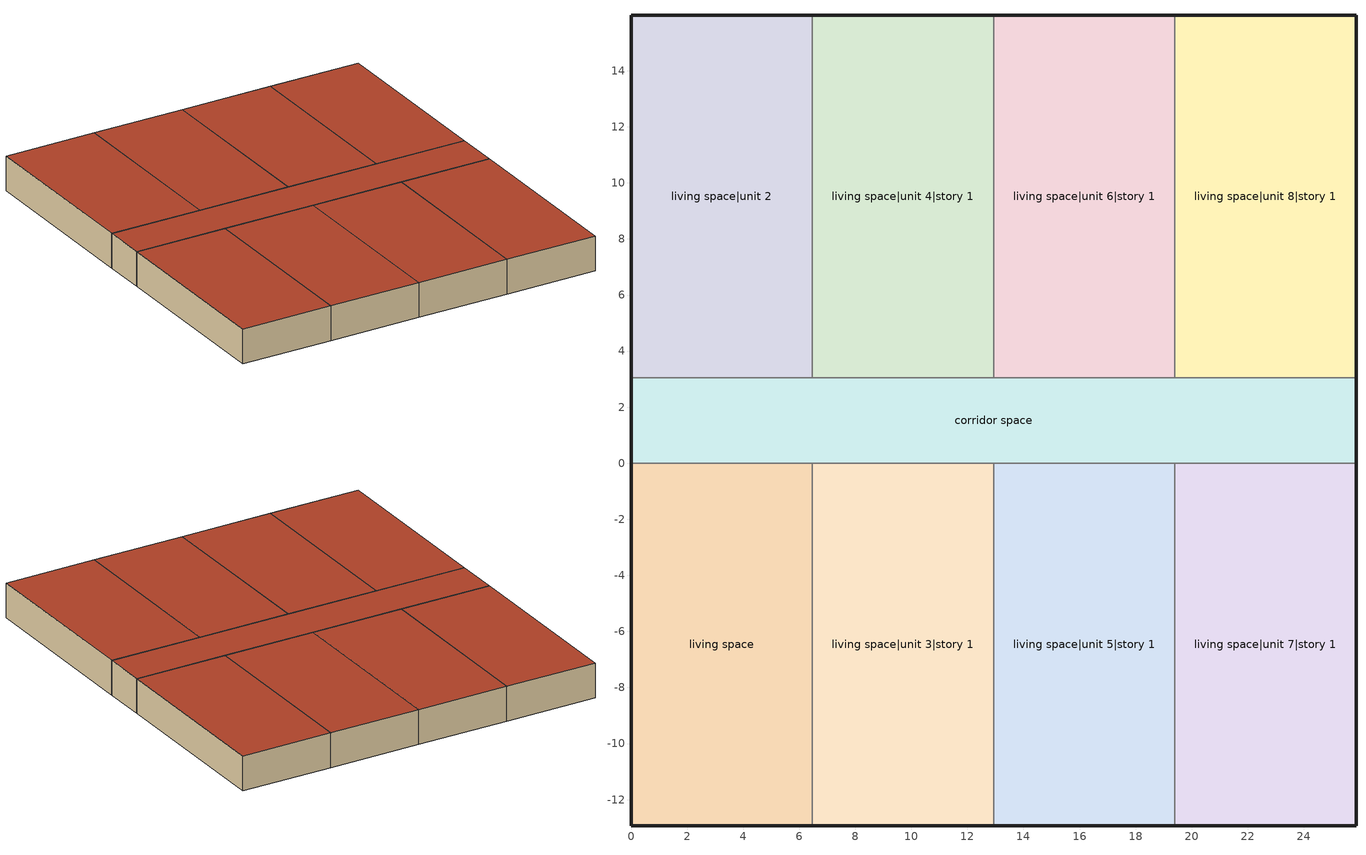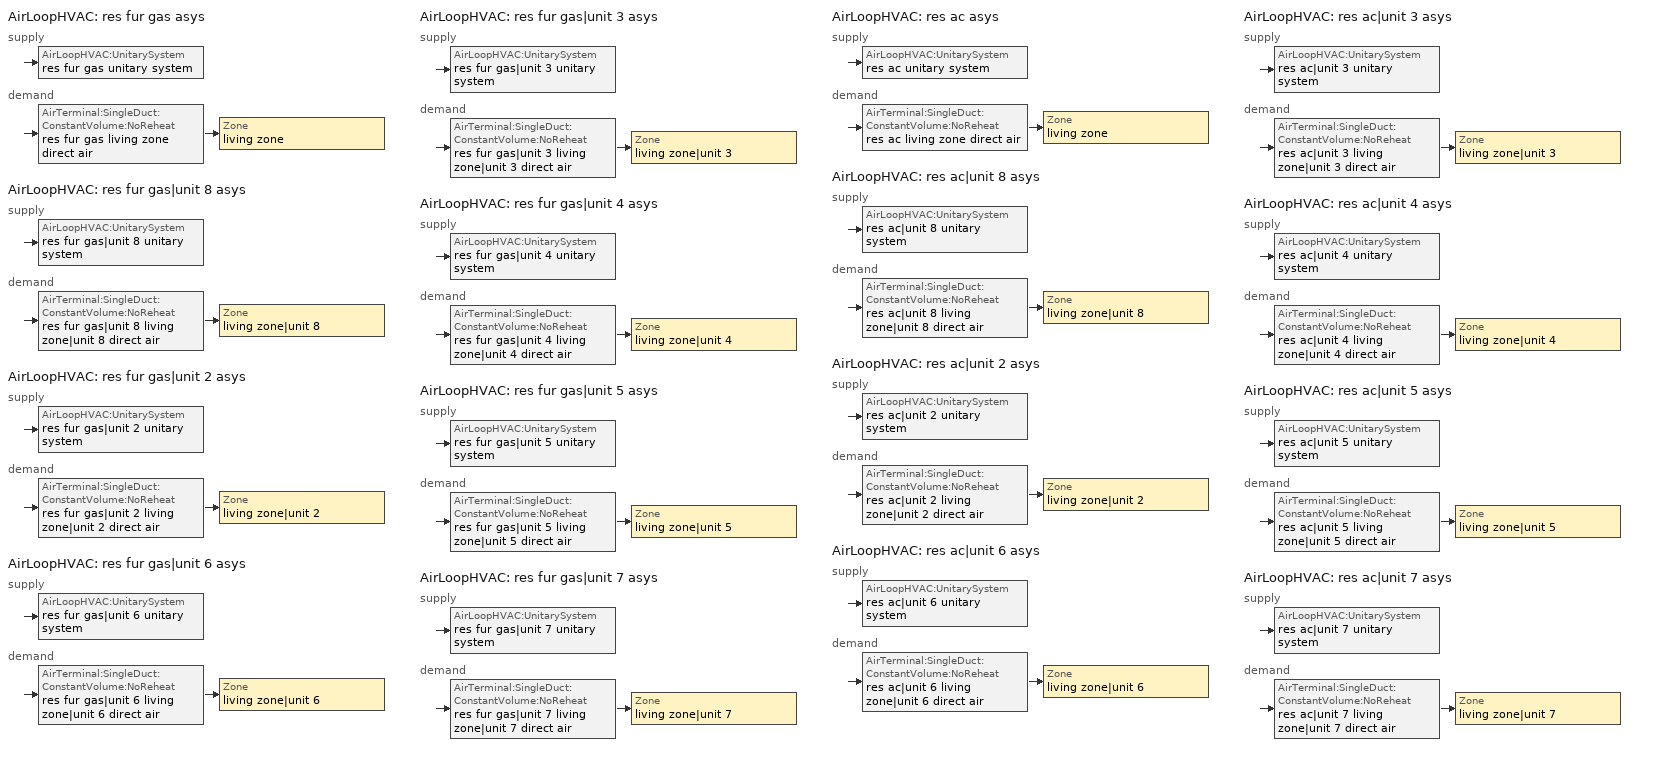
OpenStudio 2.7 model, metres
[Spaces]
living space
 floor foundation: 0,-12.93 0,0 6.47,0 6.47,-12.93 z0
 wall outside: 0,0 0,-12.93 6.47,-12.93 z0:2.44
 wall adiabatic: 6.47,0 0,0 z0:2.44
 wall to living space|unit 3|story 1: 6.47,-12.93 6.47,0 z0:2.44
 roof outside: 6.47,-12.93 6.47,0 0,0 0,-12.93 z2.44
living space|unit 2
 floor foundation: 0,3.05 0,15.98 6.47,15.98 6.47,3.05 z0
 wall outside: 6.47,15.98 0,15.98 0,3.05 z0:2.44
 wall to living space|unit 4|story 1: 6.47,3.05 6.47,15.98 z0:2.44
 wall adiabatic: 0,3.05 6.47,3.05 z0:2.44
 roof outside: 6.47,3.05 6.47,15.98 0,15.98 0,3.05 z2.44
living space|unit 3|story 1
 floor foundation: 6.47,-12.93 6.47,0 12.93,0 12.93,-12.93 z0
 wall outside: 6.47,-12.93 12.93,-12.93 z0:2.44
 wall to living space|unit 5|story 1: 12.93,-12.93 12.93,0 z0:2.44
 wall adiabatic: 12.93,0 6.47,0 z0:2.44
 roof outside: 12.93,-12.93 12.93,0 6.47,0 6.47,-12.93 z2.44
living space|unit 4|story 1
 floor foundation: 6.47,3.05 6.47,15.98 12.93,15.98 12.93,3.05 z0
 wall outside: 12.93,15.98 6.47,15.98 z0:2.44
 wall adiabatic: 6.47,3.05 12.93,3.05 z0:2.44
 wall to living space|unit 6|story 1: 12.93,3.05 12.93,15.98 z0:2.44
 roof outside: 12.93,3.05 12.93,15.98 6.47,15.98 6.47,3.05 z2.44
living space|unit 5|story 1
 floor foundation: 12.93,-12.93 12.93,0 19.4,0 19.4,-12.93 z0
 wall outside: 12.93,-12.93 19.4,-12.93 z0:2.44
 wall to living space|unit 7|story 1: 19.4,-12.93 19.4,0 z0:2.44
 wall adiabatic: 19.4,0 12.93,0 z0:2.44
 roof outside: 19.4,-12.93 19.4,0 12.93,0 12.93,-12.93 z2.44
living space|unit 6|story 1
 floor foundation: 12.93,3.05 12.93,15.98 19.4,15.98 19.4,3.05 z0
 wall outside: 19.4,15.98 12.93,15.98 z0:2.44
 wall adiabatic: 12.93,3.05 19.4,3.05 z0:2.44
 wall to living space|unit 8|story 1: 19.4,3.05 19.4,15.98 z0:2.44
 roof outside: 19.4,3.05 19.4,15.98 12.93,15.98 12.93,3.05 z2.44
living space|unit 7|story 1
 floor foundation: 19.4,-12.93 19.4,0 25.86,0 25.86,-12.93 z0
 wall outside: 19.4,-12.93 25.86,-12.93 25.86,0 z0:2.44
 wall adiabatic: 25.86,0 19.4,0 z0:2.44
 roof outside: 25.86,-12.93 25.86,0 19.4,0 19.4,-12.93 z2.44
living space|unit 8|story 1
 floor foundation: 19.4,3.05 19.4,15.98 25.86,15.98 25.86,3.05 z0
 wall outside: 25.86,3.05 25.86,15.98 19.4,15.98 z0:2.44
 wall adiabatic: 19.4,3.05 25.86,3.05 z0:2.44
 roof outside: 25.86,3.05 25.86,15.98 19.4,15.98 19.4,3.05 z2.44
corridor space
 floor foundation: 0,0 0,3.05 25.86,3.05 25.86,0 z0
 wall outside: 0,3.05 0,0 / 25.86,0 25.86,3.05 z0:2.44
 wall adiabatic: 0,0 6.47,0 12.93,0 19.4,0 25.86,0 / 25.86,3.05 19.4,3.05 12.93,3.05 6.47,3.05 0,3.05 z0:2.44
 roof outside: 25.86,0 25.86,3.05 0,3.05 0,0 z2.44
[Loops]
AirLoopHVAC 'res fur gas asys'
 supply: AirLoopHVAC:UnitarySystem 'res fur gas unitary system'
 demand: AirTerminal:SingleDuct:ConstantVolume:NoReheat 'res fur gas living zone direct air' > Zone 'living zone'
AirLoopHVAC 'res fur gas|unit 8 asys'
 supply: AirLoopHVAC:UnitarySystem 'res fur gas|unit 8 unitary system'
 demand: AirTerminal:SingleDuct:ConstantVolume:NoReheat 'res fur gas|unit 8 living zone|unit 8 direct air' > Zone 'living zone|unit 8'
AirLoopHVAC 'res fur gas|unit 2 asys'
 supply: AirLoopHVAC:UnitarySystem 'res fur gas|unit 2 unitary system'
 demand: AirTerminal:SingleDuct:ConstantVolume:NoReheat 'res fur gas|unit 2 living zone|unit 2 direct air' > Zone 'living zone|unit 2'
AirLoopHVAC 'res fur gas|unit 6 asys'
 supply: AirLoopHVAC:UnitarySystem 'res fur gas|unit 6 unitary system'
 demand: AirTerminal:SingleDuct:ConstantVolume:NoReheat 'res fur gas|unit 6 living zone|unit 6 direct air' > Zone 'living zone|unit 6'
AirLoopHVAC 'res fur gas|unit 3 asys'
 supply: AirLoopHVAC:UnitarySystem 'res fur gas|unit 3 unitary system'
 demand: AirTerminal:SingleDuct:ConstantVolume:NoReheat 'res fur gas|unit 3 living zone|unit 3 direct air' > Zone 'living zone|unit 3'
AirLoopHVAC 'res fur gas|unit 4 asys'
 supply: AirLoopHVAC:UnitarySystem 'res fur gas|unit 4 unitary system'
 demand: AirTerminal:SingleDuct:ConstantVolume:NoReheat 'res fur gas|unit 4 living zone|unit 4 direct air' > Zone 'living zone|unit 4'
AirLoopHVAC 'res fur gas|unit 5 asys'
 supply: AirLoopHVAC:UnitarySystem 'res fur gas|unit 5 unitary system'
 demand: AirTerminal:SingleDuct:ConstantVolume:NoReheat 'res fur gas|unit 5 living zone|unit 5 direct air' > Zone 'living zone|unit 5'
AirLoopHVAC 'res fur gas|unit 7 asys'
 supply: AirLoopHVAC:UnitarySystem 'res fur gas|unit 7 unitary system'
 demand: AirTerminal:SingleDuct:ConstantVolume:NoReheat 'res fur gas|unit 7 living zone|unit 7 direct air' > Zone 'living zone|unit 7'
AirLoopHVAC 'res ac asys'
 supply: AirLoopHVAC:UnitarySystem 'res ac unitary system'
 demand: AirTerminal:SingleDuct:ConstantVolume:NoReheat 'res ac living zone direct air' > Zone 'living zone'
AirLoopHVAC 'res ac|unit 8 asys'
 supply: AirLoopHVAC:UnitarySystem 'res ac|unit 8 unitary system'
 demand: AirTerminal:SingleDuct:ConstantVolume:NoReheat 'res ac|unit 8 living zone|unit 8 direct air' > Zone 'living zone|unit 8'
AirLoopHVAC 'res ac|unit 2 asys'
 supply: AirLoopHVAC:UnitarySystem 'res ac|unit 2 unitary system'
 demand: AirTerminal:SingleDuct:ConstantVolume:NoReheat 'res ac|unit 2 living zone|unit 2 direct air' > Zone 'living zone|unit 2'
AirLoopHVAC 'res ac|unit 6 asys'
 supply: AirLoopHVAC:UnitarySystem 'res ac|unit 6 unitary system'
 demand: AirTerminal:SingleDuct:ConstantVolume:NoReheat 'res ac|unit 6 living zone|unit 6 direct air' > Zone 'living zone|unit 6'
AirLoopHVAC 'res ac|unit 3 asys'
 supply: AirLoopHVAC:UnitarySystem 'res ac|unit 3 unitary system'
 demand: AirTerminal:SingleDuct:ConstantVolume:NoReheat 'res ac|unit 3 living zone|unit 3 direct air' > Zone 'living zone|unit 3'
AirLoopHVAC 'res ac|unit 4 asys'
 supply: AirLoopHVAC:UnitarySystem 'res ac|unit 4 unitary system'
 demand: AirTerminal:SingleDuct:ConstantVolume:NoReheat 'res ac|unit 4 living zone|unit 4 direct air' > Zone 'living zone|unit 4'
AirLoopHVAC 'res ac|unit 5 asys'
 supply: AirLoopHVAC:UnitarySystem 'res ac|unit 5 unitary system'
 demand: AirTerminal:SingleDuct:ConstantVolume:NoReheat 'res ac|unit 5 living zone|unit 5 direct air' > Zone 'living zone|unit 5'
AirLoopHVAC 'res ac|unit 7 asys'
 supply: AirLoopHVAC:UnitarySystem 'res ac|unit 7 unitary system'
 demand: AirTerminal:SingleDuct:ConstantVolume:NoReheat 'res ac|unit 7 living zone|unit 7 direct air' > Zone 'living zone|unit 7'
[Building]
Building 1: North Axis {deg}=0; Standards Number of Stories=1; Standards Number of Above Ground Stories=1; Standards Building Type=multifamily; Standards Number of Living Units=8
[Site]
Denver Intl Ap_CO_USA: Latitude {deg}=39.83; Longitude {deg}=-104.65; Time Zone {hr}=-7; Elevation {m}=1650
[ClimateZones]
Climate Zone Institution Name 2=Building America; Climate Zone Document Year 2=0; Climate Zone Value 2=Cold
[Site:WaterMainsTemperature]
Calculation Method=Correlation; Annual Average Outdoor Air Temperature {C}=10.8753; Maximum Difference In Monthly Average Outdoor Air Temperatures {deltaC}=23.1524
[Site:GroundTemperature:Deep]
10.8753, 10.8753, 10.8753, 10.8753, 10.8753, 10.8753, 10.8753, 10.8753, 10.8753, 10.8753, 10.8753, 10.8753
[ThermalZone] Use Ideal Air Loads=No
Name | Thermostat
living zone | living zone temperature setpoint
living zone|unit 2 | living zone|unit 2 temperature setpoint
living zone|unit 3 | living zone|unit 3 temperature setpoint
living zone|unit 4 | living zone|unit 4 temperature setpoint
living zone|unit 5 | living zone|unit 5 temperature setpoint
living zone|unit 6 | living zone|unit 6 temperature setpoint
living zone|unit 7 | living zone|unit 7 temperature setpoint
living zone|unit 8 | living zone|unit 8 temperature setpoint
corridor zone
[Sizing:Zone] Zone Cooling Design Supply Air Temperature Input Method=SupplyAirTemperature; Zone Cooling Design Supply Air Temperature {C}=14; Zone Cooling Design Supply Air Temperature Difference {deltaC}=11.11; Zone Heating Design Supply Air Temperature Input Method=SupplyAirTemperature; Zone Heating Design Supply Air Temperature {C}=40; Zone Heating Design Supply Air Temperature Difference {deltaC}=11.11; Zone Cooling Design Supply Air Humidity Ratio {kg-H2O/kg-air}=0.0085; Zone Heating Design Supply Air Humidity Ratio {kg-H2O/kg-air}=0.008; Cooling Design Air Flow Method=DesignDay; Heating Design Air Flow Method=DesignDay; Account for Dedicated Outdoor Air System=No; Dedicated Outdoor Air System Control Strategy=NeutralSupplyAir; Dedicated Outdoor Air Low Setpoint Temperature for Design {C}=autosize; Dedicated Outdoor Air High Setpoint Temperature for Design {C}=autosize
living zone; living zone|unit 2; living zone|unit 3; living zone|unit 4; living zone|unit 5; living zone|unit 6; living zone|unit 7; living zone|unit 8; corridor zone
[Zone equipment]
living zone: res fur gas living zone direct air, res ac living zone direct air
living zone|unit 2: res fur gas|unit 2 living zone|unit 2 direct air, res ac|unit 2 living zone|unit 2 direct air
living zone|unit 3: res fur gas|unit 3 living zone|unit 3 direct air, res ac|unit 3 living zone|unit 3 direct air
living zone|unit 4: res fur gas|unit 4 living zone|unit 4 direct air, res ac|unit 4 living zone|unit 4 direct air
living zone|unit 5: res fur gas|unit 5 living zone|unit 5 direct air, res ac|unit 5 living zone|unit 5 direct air
living zone|unit 6: res fur gas|unit 6 living zone|unit 6 direct air, res ac|unit 6 living zone|unit 6 direct air
living zone|unit 7: res fur gas|unit 7 living zone|unit 7 direct air, res ac|unit 7 living zone|unit 7 direct air
living zone|unit 8: res fur gas|unit 8 living zone|unit 8 direct air, res ac|unit 8 living zone|unit 8 direct air
[Space]
Name | Space Type | Thermal Zone | Building Unit
living space | Space Type 1 | living zone | unit 1
living space|unit 2 | Space Type 1 | living zone|unit 2 | unit 2
living space|unit 3|story 1 | Space Type 1 | living zone|unit 3 | unit 3
living space|unit 4|story 1 | Space Type 1 | living zone|unit 4 | unit 4
living space|unit 5|story 1 | Space Type 1 | living zone|unit 5 | unit 5
living space|unit 6|story 1 | Space Type 1 | living zone|unit 6 | unit 6
living space|unit 7|story 1 | Space Type 1 | living zone|unit 7 | unit 7
living space|unit 8|story 1 | Space Type 1 | living zone|unit 8 | unit 8
corridor space | Space Type 2 | corridor zone
[SpaceType]
Name | Standards Space Type
Space Type 1 | living
Space Type 2 | corridor
[BuildingUnit] Building Unit Type=Residential
unit 1; unit 2; unit 3; unit 4; unit 5; unit 6; unit 7; unit 8
[Coil:Heating:Gas] Availability Schedule=res heating season; Gas Burner Efficiency=0.78; Nominal Capacity {W}=AutoSize; Parasitic Electric Load {W}=76; Parasitic Gas Load {W}=0; Fuel Type=NaturalGas
res fur gas heating coil; res fur gas|unit 8 heating coil; res fur gas|unit 2 heating coil; res fur gas|unit 6 heating coil; res fur gas|unit 3 heating coil; res fur gas|unit 4 heating coil; res fur gas|unit 5 heating coil; res fur gas|unit 7 heating coil
[Fan:OnOff] Availability Schedule=Always On Discrete; Fan Total Efficiency=0.75; Pressure Rise {Pa}=794.58; Maximum Flow Rate {m3/s}=autosize; Motor Efficiency=1; Motor In Airstream Fraction=1
Name | Fan Power Ratio Function of Speed Ratio Curve | Fan Efficiency Ratio Function of Speed Ratio Curve
res fur gas htg supply fan | Fan On Off Power Curve | Fan On Off Efficiency Curve
res fur gas|unit 8 htg supply fan | Fan On Off Power Curve 1 | Fan On Off Efficiency Curve 1
res fur gas|unit 2 htg supply fan | Fan On Off Power Curve 2 | Fan On Off Efficiency Curve 2
res fur gas|unit 6 htg supply fan | Fan On Off Power Curve 3 | Fan On Off Efficiency Curve 3
res fur gas|unit 3 htg supply fan | Fan On Off Power Curve 4 | Fan On Off Efficiency Curve 4
res fur gas|unit 4 htg supply fan | Fan On Off Power Curve 5 | Fan On Off Efficiency Curve 5
res fur gas|unit 5 htg supply fan | Fan On Off Power Curve 6 | Fan On Off Efficiency Curve 6
res fur gas|unit 7 htg supply fan | Fan On Off Power Curve 7 | Fan On Off Efficiency Curve 7
res ac clg supply fan | Fan On Off Power Curve 8 | Fan On Off Efficiency Curve 8
res ac|unit 8 clg supply fan | Fan On Off Power Curve 9 | Fan On Off Efficiency Curve 9
res ac|unit 2 clg supply fan | Fan On Off Power Curve 10 | Fan On Off Efficiency Curve 10
res ac|unit 6 clg supply fan | Fan On Off Power Curve 11 | Fan On Off Efficiency Curve 11
res ac|unit 3 clg supply fan | Fan On Off Power Curve 12 | Fan On Off Efficiency Curve 12
res ac|unit 4 clg supply fan | Fan On Off Power Curve 13 | Fan On Off Efficiency Curve 13
res ac|unit 5 clg supply fan | Fan On Off Power Curve 14 | Fan On Off Efficiency Curve 14
res ac|unit 7 clg supply fan | Fan On Off Power Curve 15 | Fan On Off Efficiency Curve 15
[AirLoopHVAC:UnitarySystem] Control Type=Load; Dehumidification Control Type=None; Availability Schedule=Always On Discrete; Fan Placement=BlowThrough; Supply Air Fan Operating Mode Schedule=Always Off Discrete; DX Heating Coil Sizing Ratio=1; Use DOAS DX Cooling Coil=No; DOAS DX Cooling Coil Leaving Minimum Air Temperature {C}=2; Latent Load Control=SensibleOnlyLoadControl; Supply Air Flow Rate When No Cooling or Heating is Required {m3/s}=0; Maximum Supply Air Temperature {C}=48.8889; Maximum Outdoor Dry-Bulb Temperature for Supplemental Heater Operation {C}=21; Maximum Cycling Rate {cycles/hr}=2.5; Heat Pump Time Constant {s}=60; Fraction of On-Cycle Power Use=0.01; Heat Pump Fan Delay Time {s}=60; Ancilliary On-Cycle Electric Power {W}=0; Ancilliary Off-Cycle Electric Power {W}=0
Name | Controlling Zone or Thermostat Location | Supply Fan | Heating Coil | Supply Air Flow Rate During Cooling Operation {m3/s} | Supply Air Flow Rate During Heating Operation {m3/s} | Cooling Coil
res fur gas unitary system | living zone | res fur gas htg supply fan | res fur gas heating coil | 1e-007 | autosize
res fur gas|unit 8 unitary system | living zone|unit 8 | res fur gas|unit 8 htg supply fan | res fur gas|unit 8 heating coil | 1e-007 | autosize
res fur gas|unit 2 unitary system | living zone|unit 2 | res fur gas|unit 2 htg supply fan | res fur gas|unit 2 heating coil | 1e-007 | autosize
res fur gas|unit 6 unitary system | living zone|unit 6 | res fur gas|unit 6 htg supply fan | res fur gas|unit 6 heating coil | 1e-007 | autosize
res fur gas|unit 3 unitary system | living zone|unit 3 | res fur gas|unit 3 htg supply fan | res fur gas|unit 3 heating coil | 1e-007 | autosize
res fur gas|unit 4 unitary system | living zone|unit 4 | res fur gas|unit 4 htg supply fan | res fur gas|unit 4 heating coil | 1e-007 | autosize
res fur gas|unit 5 unitary system | living zone|unit 5 | res fur gas|unit 5 htg supply fan | res fur gas|unit 5 heating coil | 1e-007 | autosize
res fur gas|unit 7 unitary system | living zone|unit 7 | res fur gas|unit 7 htg supply fan | res fur gas|unit 7 heating coil | 1e-007 | autosize
res ac unitary system | living zone | res ac clg supply fan |  | autosize | 1e-007 | res ac cooling coil
res ac|unit 8 unitary system | living zone|unit 8 | res ac|unit 8 clg supply fan |  | autosize | 1e-007 | res ac|unit 8 cooling coil
res ac|unit 2 unitary system | living zone|unit 2 | res ac|unit 2 clg supply fan |  | autosize | 1e-007 | res ac|unit 2 cooling coil
res ac|unit 6 unitary system | living zone|unit 6 | res ac|unit 6 clg supply fan |  | autosize | 1e-007 | res ac|unit 6 cooling coil
res ac|unit 3 unitary system | living zone|unit 3 | res ac|unit 3 clg supply fan |  | autosize | 1e-007 | res ac|unit 3 cooling coil
res ac|unit 4 unitary system | living zone|unit 4 | res ac|unit 4 clg supply fan |  | autosize | 1e-007 | res ac|unit 4 cooling coil
res ac|unit 5 unitary system | living zone|unit 5 | res ac|unit 5 clg supply fan |  | autosize | 1e-007 | res ac|unit 5 cooling coil
res ac|unit 7 unitary system | living zone|unit 7 | res ac|unit 7 clg supply fan |  | autosize | 1e-007 | res ac|unit 7 cooling coil
[AirLoopHVAC] Availability Schedule=Always On Discrete; Design Supply Air Flow Rate {m3/s}=AutoSize
res fur gas asys; res fur gas|unit 8 asys; res fur gas|unit 2 asys; res fur gas|unit 6 asys; res fur gas|unit 3 asys; res fur gas|unit 4 asys; res fur gas|unit 5 asys; res fur gas|unit 7 asys; res ac asys; res ac|unit 8 asys; res ac|unit 2 asys; res ac|unit 6 asys; res ac|unit 3 asys; res ac|unit 4 asys; res ac|unit 5 asys; res ac|unit 7 asys
[Sizing:System] Type of Load to Size On=Sensible; Design Outdoor Air Flow Rate {m3/s}=Autosize; Central Heating Maximum System Air Flow Ratio=0.3; Preheat Design Temperature {C}=7; Preheat Design Humidity Ratio {kg-H2O/kg-Air}=0.008; Precool Design Temperature {C}=12.8; Precool Design Humidity Ratio {kg-H2O/kg-Air}=0.008; Central Cooling Design Supply Air Temperature {C}=12.8; Central Heating Design Supply Air Temperature {C}=16.7; Sizing Option=NonCoincident; 100% Outdoor Air in Cooling=Yes; 100% Outdoor Air in Heating=Yes; Central Cooling Design Supply Air Humidity Ratio {kg-H2O/kg-Air}=0.0085; Central Heating Design Supply Air Humidity Ratio {kg-H2O/kg-Air}=0.008; Cooling Design Air Flow Method=DesignDay; Cooling Design Air Flow Rate {m3/s}=0; Heating Design Air Flow Method=DesignDay; Heating Design Air Flow Rate {m3/s}=0; System Outdoor Air Method=ZoneSum; Zone Maximum Outdoor Air Fraction=1; Cooling Supply Air Flow Rate Per Floor Area {m3/s-m2}=0.00996765; Cooling Fraction of Autosized Cooling Supply Air Flow Rate=1; Cooling Supply Air Flow Rate Per Unit Cooling Capacity {m3/s-W}=3.94755e-05; Heating Supply Air Flow Rate Per Floor Area {m3/s-m2}=0.00996765; Heating Fraction of Autosized Heating Supply Air Flow Rate=1; Heating Fraction of Autosized Cooling Supply Air Flow Rate=1; Heating Supply Air Flow Rate Per Unit Heating Capacity {m3/s-W}=3.15882e-05; Cooling Design Capacity Method=CoolingDesignCapacity; Cooling Design Capacity {W}=autosize; Cooling Design Capacity Per Floor Area {W/m2}=234.7; Fraction of Autosized Cooling Design Capacity=1; Heating Design Capacity Method=HeatingDesignCapacity; Heating Design Capacity {W}=autosize; Heating Design Capacity Per Floor Area {W/m2}=157; Fraction of Autosized Heating Design Capacity=1; Central Cooling Capacity Control Method=OnOff
res fur gas asys; res fur gas|unit 8 asys; res fur gas|unit 2 asys; res fur gas|unit 6 asys; res fur gas|unit 3 asys; res fur gas|unit 4 asys; res fur gas|unit 5 asys; res fur gas|unit 7 asys; res ac asys; res ac|unit 8 asys; res ac|unit 2 asys; res ac|unit 6 asys; res ac|unit 3 asys; res ac|unit 4 asys; res ac|unit 5 asys; res ac|unit 7 asys
[AirTerminal:SingleDuct:ConstantVolume:NoReheat] Availability Schedule=Always On Discrete; Maximum Air Flow Rate {m3/s}=AutoSize
res fur gas living zone direct air; res fur gas|unit 8 living zone|unit 8 direct air; res fur gas|unit 2 living zone|unit 2 direct air; res fur gas|unit 6 living zone|unit 6 direct air; res fur gas|unit 3 living zone|unit 3 direct air; res fur gas|unit 4 living zone|unit 4 direct air; res fur gas|unit 5 living zone|unit 5 direct air; res fur gas|unit 7 living zone|unit 7 direct air; res ac living zone direct air; res ac|unit 8 living zone|unit 8 direct air; res ac|unit 2 living zone|unit 2 direct air; res ac|unit 6 living zone|unit 6 direct air; res ac|unit 3 living zone|unit 3 direct air; res ac|unit 4 living zone|unit 4 direct air; res ac|unit 5 living zone|unit 5 direct air; res ac|unit 7 living zone|unit 7 direct air
[Coil:Cooling:DX:SingleSpeed] Availability Schedule=res cooling season; Rated Total Cooling Capacity {W}=autosize; Rated Sensible Heat Ratio=0.740403; Rated COP {W/W}=3.95054; Rated Air Flow Rate {m3/s}=autosize; Rated Evaporator Fan Power Per Volume Flow Rate {W/(m3/s)}=773.391; Nominal Time for Condensate Removal to Begin {s}=1000; Ratio of Initial Moisture Evaporation Rate and Steady State Latent Capacity=1.5; Maximum Cycling Rate {cycles/hr}=3; Latent Capacity Time Constant {s}=45; Condenser Type=AirCooled; Evaporative Condenser Effectiveness=0; Evaporative Condenser Air Flow Rate {m3/s}=Autosize; Evaporative Condenser Pump Rated Power Consumption {W}=Autosize; Crankcase Heater Capacity {W}=0; Maximum Outdoor Dry-Bulb Temperature for Crankcase Heater Operation {C}=12.7778; Basin Heater Capacity {W/K}=0; Basin Heater Setpoint Temperature {C}=10
Name | Total Cooling Capacity Function of Temperature Curve | Total Cooling Capacity Function of Flow Fraction Curve | Energy Input Ratio Function of Temperature Curve | Energy Input Ratio Function of Flow Fraction Curve | Part Load Fraction Correlation Curve
res ac cooling coil | Cool-Cap-fT1 | Cool-Cap-fFF1 | Cool-EIR-fT1 | Cool-EIR-fFF1 | Cool-PLF-fPLR1
res ac|unit 8 cooling coil | Cool-Cap-fT1 1 | Cool-Cap-fFF1 1 | Cool-EIR-fT1 1 | Cool-EIR-fFF1 1 | Cool-PLF-fPLR1 1
res ac|unit 2 cooling coil | Cool-Cap-fT1 2 | Cool-Cap-fFF1 2 | Cool-EIR-fT1 2 | Cool-EIR-fFF1 2 | Cool-PLF-fPLR1 2
res ac|unit 6 cooling coil | Cool-Cap-fT1 3 | Cool-Cap-fFF1 3 | Cool-EIR-fT1 3 | Cool-EIR-fFF1 3 | Cool-PLF-fPLR1 3
res ac|unit 3 cooling coil | Cool-Cap-fT1 4 | Cool-Cap-fFF1 4 | Cool-EIR-fT1 4 | Cool-EIR-fFF1 4 | Cool-PLF-fPLR1 4
res ac|unit 4 cooling coil | Cool-Cap-fT1 5 | Cool-Cap-fFF1 5 | Cool-EIR-fT1 5 | Cool-EIR-fFF1 5 | Cool-PLF-fPLR1 5
res ac|unit 5 cooling coil | Cool-Cap-fT1 6 | Cool-Cap-fFF1 6 | Cool-EIR-fT1 6 | Cool-EIR-fFF1 6 | Cool-PLF-fPLR1 6
res ac|unit 7 cooling coil | Cool-Cap-fT1 7 | Cool-Cap-fFF1 7 | Cool-EIR-fT1 7 | Cool-EIR-fFF1 7 | Cool-PLF-fPLR1 7
[ThermostatSetpoint:DualSetpoint] Heating Setpoint Temperature Schedule=res heating setpoint; Cooling Setpoint Temperature Schedule=res cooling setpoint
living zone|unit 7 temperature setpoint; living zone temperature setpoint; living zone|unit 3 temperature setpoint; living zone|unit 2 temperature setpoint; living zone|unit 4 temperature setpoint; living zone|unit 8 temperature setpoint; living zone|unit 5 temperature setpoint; living zone|unit 6 temperature setpoint
[Schedule:Constant]
Name | Value
Always On Discrete | 1
Always Off Discrete | 0
[Curve:Exponent] Coefficient1 Constant=1; Coefficient2 Constant=0; Coefficient3 Constant=0; Minimum Value of x=0; Maximum Value of x=1
Fan On Off Power Curve; Fan On Off Power Curve 1; Fan On Off Power Curve 2; Fan On Off Power Curve 3; Fan On Off Power Curve 4; Fan On Off Power Curve 5; Fan On Off Power Curve 6; Fan On Off Power Curve 7; Fan On Off Power Curve 8; Fan On Off Power Curve 9; Fan On Off Power Curve 10; Fan On Off Power Curve 11; Fan On Off Power Curve 12; Fan On Off Power Curve 13; Fan On Off Power Curve 14; Fan On Off Power Curve 15
[Curve:Cubic] Coefficient1 Constant=1; Coefficient2 x=0; Coefficient3 x**2=0; Coefficient4 x**3=0; Minimum Value of x=0; Maximum Value of x=1
Fan On Off Efficiency Curve; Fan On Off Efficiency Curve 1; Fan On Off Efficiency Curve 2; Fan On Off Efficiency Curve 3; Fan On Off Efficiency Curve 4; Fan On Off Efficiency Curve 5; Fan On Off Efficiency Curve 6; Fan On Off Efficiency Curve 7; Fan On Off Efficiency Curve 8; Fan On Off Efficiency Curve 9; Fan On Off Efficiency Curve 10; Fan On Off Efficiency Curve 11; Fan On Off Efficiency Curve 12; Fan On Off Efficiency Curve 13; Fan On Off Efficiency Curve 14; Fan On Off Efficiency Curve 15
[Curve:Biquadratic] Minimum Value of x=13.88; Maximum Value of x=23.88; Minimum Value of y=18.33; Maximum Value of y=51.66
Name | Coefficient1 Constant | Coefficient2 x | Coefficient3 x**2 | Coefficient4 y | Coefficient5 y**2 | Coefficient6 x*y
Cool-Cap-fT1; Cool-Cap-fT1 1; Cool-Cap-fT1 2; Cool-Cap-fT1 3; Cool-Cap-fT1 4; Cool-Cap-fT1 5; Cool-Cap-fT1 6; Cool-Cap-fT1 7 | 1.5509 | -0.0750501 | 0.00309714 | 0.00240111 | -5.0544e-05 | -0.000427281
Cool-EIR-fT1; Cool-EIR-fT1 1; Cool-EIR-fT1 2; Cool-EIR-fT1 3; Cool-EIR-fT1 4; Cool-EIR-fT1 5; Cool-EIR-fT1 6; Cool-EIR-fT1 7 | -0.304283 | 0.118048 | -0.00342467 | -0.00626191 | 0.000695427 | -0.000469975
[Curve:Quadratic] Minimum Value of x=0
Name | Coefficient1 Constant | Coefficient2 x | Coefficient3 x**2 | Maximum Value of x | Minimum Curve Output | Maximum Curve Output
Cool-PLF-fPLR1; Cool-PLF-fPLR1 1; Cool-PLF-fPLR1 2; Cool-PLF-fPLR1 3; Cool-PLF-fPLR1 4; Cool-PLF-fPLR1 5; Cool-PLF-fPLR1 6; Cool-PLF-fPLR1 7 | 0.93 | 0.07 | 0 | 1 | 0.7 | 1
Cool-Cap-fFF1; Cool-Cap-fFF1 1; Cool-Cap-fFF1 2; Cool-Cap-fFF1 3; Cool-Cap-fFF1 4; Cool-Cap-fFF1 5; Cool-Cap-fFF1 6; Cool-Cap-fFF1 7 | 0.718605 | 0.4101 | -0.128705 | 2 | 0 | 2
Cool-EIR-fFF1; Cool-EIR-fFF1 1; Cool-EIR-fFF1 2; Cool-EIR-fFF1 3; Cool-EIR-fFF1 4; Cool-EIR-fFF1 5; Cool-EIR-fFF1 6; Cool-EIR-fFF1 7 | 1.323 | -0.477711 | 0.154712 | 2 | 0 | 2
[Schedule:Ruleset]
Name | Default Day Schedule
res heating season | Schedule Day 1
res cooling season | Schedule Day 4
res heating setpoint | Schedule Day 2
res cooling setpoint | Schedule Day 3
[Schedule:Day]
Schedule Day 1; Schedule Day 4; Schedule Day 2; Schedule Day 3: 24, 0, 0
res heating season allday1; res heating season allday2; res heating season allday3; res heating season allday4; res heating season allday5; res heating season allday6; res heating season allday7; res heating season allday8; res heating season allday9; res heating season allday10; res heating season allday11; res heating season allday12; res cooling season allday1; res cooling season allday2; res cooling season allday3; res cooling season allday4; res cooling season allday5; res cooling season allday6; res cooling season allday7; res cooling season allday8; res cooling season allday9; res cooling season allday10; res cooling season allday11; res cooling season allday12: 24, 0, 1
res heating setpoint allday1; res heating setpoint allday2; res heating setpoint allday3; res heating setpoint allday4; res heating setpoint allday5; res heating setpoint allday6; res heating setpoint allday7; res heating setpoint allday8; res heating setpoint allday9; res heating setpoint allday10; res heating setpoint allday11; res heating setpoint allday12: 24, 0, 21.6667
res cooling setpoint allday1; res cooling setpoint allday2; res cooling setpoint allday3; res cooling setpoint allday4; res cooling setpoint allday5; res cooling setpoint allday6; res cooling setpoint allday7; res cooling setpoint allday8; res cooling setpoint allday9; res cooling setpoint allday10; res cooling setpoint allday11; res cooling setpoint allday12: 24, 0, 24.4444
[Schedule:Rule] Apply Sunday=Yes; Apply Monday=Yes; Apply Tuesday=Yes; Apply Wednesday=Yes; Apply Thursday=Yes; Apply Friday=Yes; Apply Saturday=Yes; Date Specification Type=DateRange; Start Day=1
Name | Schedule Ruleset | Rule Order | Day Schedule | Start Month | End Month | End Day
res heating season allday ruleset1 | res heating season | 11 | res heating season allday1 | 1 | 1 | 31
res heating season allday ruleset2 | res heating season | 10 | res heating season allday2 | 2 | 2 | 28
res heating season allday ruleset3 | res heating season | 9 | res heating season allday3 | 3 | 3 | 31
res heating season allday ruleset4 | res heating season | 8 | res heating season allday4 | 4 | 4 | 30
res heating season allday ruleset5 | res heating season | 7 | res heating season allday5 | 5 | 5 | 31
res heating season allday ruleset6 | res heating season | 6 | res heating season allday6 | 6 | 6 | 30
res heating season allday ruleset7 | res heating season | 5 | res heating season allday7 | 7 | 7 | 31
res heating season allday ruleset8 | res heating season | 4 | res heating season allday8 | 8 | 8 | 31
res heating season allday ruleset9 | res heating season | 3 | res heating season allday9 | 9 | 9 | 30
res heating season allday ruleset10 | res heating season | 2 | res heating season allday10 | 10 | 10 | 31
res heating season allday ruleset11 | res heating season | 1 | res heating season allday11 | 11 | 11 | 30
res heating season allday ruleset12 | res heating season | 0 | res heating season allday12 | 12 | 12 | 31
res cooling season allday ruleset1 | res cooling season | 11 | res cooling season allday1 | 1 | 1 | 31
res cooling season allday ruleset2 | res cooling season | 10 | res cooling season allday2 | 2 | 2 | 28
res cooling season allday ruleset3 | res cooling season | 9 | res cooling season allday3 | 3 | 3 | 31
res cooling season allday ruleset4 | res cooling season | 8 | res cooling season allday4 | 4 | 4 | 30
res cooling season allday ruleset5 | res cooling season | 7 | res cooling season allday5 | 5 | 5 | 31
res cooling season allday ruleset6 | res cooling season | 6 | res cooling season allday6 | 6 | 6 | 30
res cooling season allday ruleset7 | res cooling season | 5 | res cooling season allday7 | 7 | 7 | 31
res cooling season allday ruleset8 | res cooling season | 4 | res cooling season allday8 | 8 | 8 | 31
res cooling season allday ruleset9 | res cooling season | 3 | res cooling season allday9 | 9 | 9 | 30
res cooling season allday ruleset10 | res cooling season | 2 | res cooling season allday10 | 10 | 10 | 31
res cooling season allday ruleset11 | res cooling season | 1 | res cooling season allday11 | 11 | 11 | 30
res cooling season allday ruleset12 | res cooling season | 0 | res cooling season allday12 | 12 | 12 | 31
res heating setpoint allday ruleset1 | res heating setpoint | 11 | res heating setpoint allday1 | 1 | 1 | 31
res heating setpoint allday ruleset2 | res heating setpoint | 10 | res heating setpoint allday2 | 2 | 2 | 28
res heating setpoint allday ruleset3 | res heating setpoint | 9 | res heating setpoint allday3 | 3 | 3 | 31
res heating setpoint allday ruleset4 | res heating setpoint | 8 | res heating setpoint allday4 | 4 | 4 | 30
res heating setpoint allday ruleset5 | res heating setpoint | 7 | res heating setpoint allday5 | 5 | 5 | 31
res heating setpoint allday ruleset6 | res heating setpoint | 6 | res heating setpoint allday6 | 6 | 6 | 30
res heating setpoint allday ruleset7 | res heating setpoint | 5 | res heating setpoint allday7 | 7 | 7 | 31
res heating setpoint allday ruleset8 | res heating setpoint | 4 | res heating setpoint allday8 | 8 | 8 | 31
res heating setpoint allday ruleset9 | res heating setpoint | 3 | res heating setpoint allday9 | 9 | 9 | 30
res heating setpoint allday ruleset10 | res heating setpoint | 2 | res heating setpoint allday10 | 10 | 10 | 31
res heating setpoint allday ruleset11 | res heating setpoint | 1 | res heating setpoint allday11 | 11 | 11 | 30
res heating setpoint allday ruleset12 | res heating setpoint | 0 | res heating setpoint allday12 | 12 | 12 | 31
res cooling setpoint allday ruleset1 | res cooling setpoint | 11 | res cooling setpoint allday1 | 1 | 1 | 31
res cooling setpoint allday ruleset2 | res cooling setpoint | 10 | res cooling setpoint allday2 | 2 | 2 | 28
res cooling setpoint allday ruleset3 | res cooling setpoint | 9 | res cooling setpoint allday3 | 3 | 3 | 31
res cooling setpoint allday ruleset4 | res cooling setpoint | 8 | res cooling setpoint allday4 | 4 | 4 | 30
res cooling setpoint allday ruleset5 | res cooling setpoint | 7 | res cooling setpoint allday5 | 5 | 5 | 31
res cooling setpoint allday ruleset6 | res cooling setpoint | 6 | res cooling setpoint allday6 | 6 | 6 | 30
res cooling setpoint allday ruleset7 | res cooling setpoint | 5 | res cooling setpoint allday7 | 7 | 7 | 31
res cooling setpoint allday ruleset8 | res cooling setpoint | 4 | res cooling setpoint allday8 | 8 | 8 | 31
res cooling setpoint allday ruleset9 | res cooling setpoint | 3 | res cooling setpoint allday9 | 9 | 9 | 30
res cooling setpoint allday ruleset10 | res cooling setpoint | 2 | res cooling setpoint allday10 | 10 | 10 | 31
res cooling setpoint allday ruleset11 | res cooling setpoint | 1 | res cooling setpoint allday11 | 11 | 11 | 30
res cooling setpoint allday ruleset12 | res cooling setpoint | 0 | res cooling setpoint allday12 | 12 | 12 | 31
